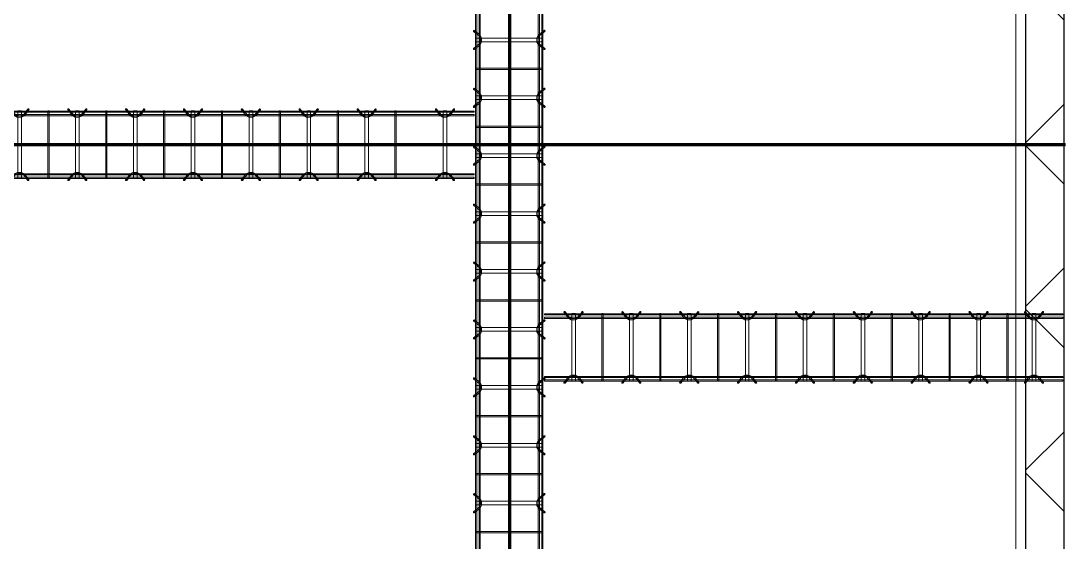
# Model space of a CAD drawing. Header units: inches. Extents: x -19229 to -222, y -6301 to 12387.
# Drawn here: x -2159.7 to -1943.1, y 10931.4 to 11039.4 of the extents above; entities that cross this region are included whole.
import ezdxf

# ---------------------------------------------------------------- set-up
doc = ezdxf.new("R2010")
doc.units = ezdxf.units.IN
doc.header["$MEASUREMENT"] = 0
for name, color, linetype, lineweight in [('A-FLOR', 192, 'Continuous', 9), ('A-GENM', 13, 'Continuous', 9), ('A-WALL-PATT', 111, 'Continuous', 25), ('S-BEAM', 12, 'Continuous', 9), ('S-FNDN', 32, 'Continuous', 9)]:
    doc.layers.add(name, color=color, linetype=linetype, lineweight=lineweight)

# ---------------------------------------------------------------- blocks, each defined once
blk = doc.blocks.new('Dowel bar assembly - Dowel bar assembly-669756-SLAB ON GROUND JOINTS')
at = {"layer": 'S-BEAM'}
for p, q in [((1036.02, 2.23), (1036.97, 1.03)), ((1037.18, 1.19), (1036.23, 2.39)), ((1039.76, 2.39), (1038.81, 1.19)), ((1039.01, 1.03), (1039.96, 2.23)), ((1048.02, 2.23), (1048.97, 1.03)), ((1049.18, 1.19), (1048.23, 2.39)), ((1051.76, 2.39), (1050.81, 1.19)), ((1051.01, 1.03), (1051.96, 2.23)), ((1060.02, 2.23), (1060.97, 1.03)), ((1061.18, 1.19), (1060.23, 2.39)), ((1063.76, 2.39), (1062.81, 1.19)), ((1063.01, 1.03), (1063.96, 2.23)), ((1072.02, 2.23), (1072.97, 1.03)), ((1073.18, 1.19), (1072.23, 2.39)), ((1075.76, 2.39), (1074.81, 1.19)), ((1075.01, 1.03), (1075.96, 2.23)), ((1084.02, 2.23), (1084.97, 1.03)), ((1085.18, 1.19), (1084.23, 2.39)), ((1087.76, 2.39), (1086.81, 1.19)), ((1087.01, 1.03), (1087.96, 2.23)), ((1096.02, 2.23), (1096.97, 1.03)), ((1097.18, 1.19), (1096.23, 2.39)), ((1099.76, 2.39), (1098.81, 1.19)), ((1099.01, 1.03), (1099.96, 2.23)), ((1108.02, 2.23), (1108.97, 1.03)), ((1109.18, 1.19), (1108.23, 2.39)), ((1111.76, 2.39), (1110.81, 1.19)), ((1111.01, 1.03), (1111.96, 2.23)), ((1120.02, 2.23), (1120.97, 1.03)), ((1121.18, 1.19), (1120.23, 2.39)), ((1123.76, 2.39), (1122.81, 1.19)), ((1123.01, 1.03), (1123.96, 2.23)), ((1132.02, 2.23), (1132.97, 1.03)), ((1133.18, 1.19), (1132.23, 2.39)), ((1135.76, 2.39), (1134.81, 1.19)), ((1135.01, 1.03), (1135.96, 2.23)), ((2175, 1.98), (0, 1.98)), ((0, 1.72), (2175, 1.72)), ((2175, 1.25), (0, 1.25)), ((0, 0.99), (2175, 0.99)), ((1031.87, 1.99), (1031.87, -12.01)), ((1032.13, 1.99), (1031.87, 1.99)), ((1031.87, 1.99), (1032.13, 1.99)), ((1032.13, -12.01), (1032.13, 1.99)), ((1037.62, 1.99), (1037.62, -12.01)), ((1038.38, 1.99), (1037.62, 1.99)), ((1037.62, 1.99), (1038.38, 1.99)), ((1038.38, -12.01), (1038.38, 1.99)), ((1043.87, 1.99), (1043.87, -12.01)), ((1044.13, 1.99), (1043.87, 1.99)), ((1043.87, 1.99), (1044.13, 1.99)), ((1044.13, -12.01), (1044.13, 1.99)), ((1049.62, 1.99), (1049.62, -12.01)), ((1050.38, 1.99), (1049.62, 1.99)), ((1049.62, 1.99), (1050.38, 1.99)), ((1050.38, -12.01), (1050.38, 1.99)), ((1055.87, 1.99), (1055.87, -12.01)), ((1056.13, 1.99), (1055.87, 1.99)), ((1055.87, 1.99), (1056.13, 1.99)), ((1056.13, -12.01), (1056.13, 1.99)), ((1061.62, 1.99), (1061.62, -12.01)), ((1062.38, 1.99), (1061.62, 1.99)), ((1061.62, 1.99), (1062.38, 1.99)), ((1062.38, -12.01), (1062.38, 1.99)), ((1067.87, 1.99), (1067.87, -12.01)), ((1068.13, 1.99), (1067.87, 1.99)), ((1067.87, 1.99), (1068.13, 1.99)), ((1068.13, -12.01), (1068.13, 1.99)), ((1073.62, 1.99), (1073.62, -12.01)), ((1074.38, 1.99), (1073.62, 1.99)), ((1073.62, 1.99), (1074.38, 1.99)), ((1074.38, -12.01), (1074.38, 1.99)), ((1079.87, 1.99), (1079.87, -12.01)), ((1080.13, 1.99), (1079.87, 1.99)), ((1079.87, 1.99), (1080.13, 1.99)), ((1080.13, -12.01), (1080.13, 1.99)), ((1085.62, 1.99), (1085.62, -12.01)), ((1086.38, 1.99), (1085.62, 1.99)), ((1085.62, 1.99), (1086.38, 1.99)), ((1086.38, -12.01), (1086.38, 1.99)), ((1091.87, 1.99), (1091.87, -12.01)), ((1092.13, 1.99), (1091.87, 1.99)), ((1091.87, 1.99), (1092.13, 1.99)), ((1092.13, -12.01), (1092.13, 1.99)), ((1097.62, 1.99), (1097.62, -12.01)), ((1098.38, 1.99), (1097.62, 1.99)), ((1097.62, 1.99), (1098.38, 1.99)), ((1098.38, -12.01), (1098.38, 1.99)), ((1103.87, 1.99), (1103.87, -12.01)), ((1104.13, 1.99), (1103.87, 1.99)), ((1103.87, 1.99), (1104.13, 1.99)), ((1104.13, -12.01), (1104.13, 1.99)), ((1109.62, 1.99), (1109.62, -12.01)), ((1110.38, 1.99), (1109.62, 1.99)), ((1109.62, 1.99), (1110.38, 1.99)), ((1110.38, -12.01), (1110.38, 1.99)), ((1115.87, 1.99), (1115.87, -12.01)), ((1116.13, 1.99), (1115.87, 1.99)), ((1115.87, 1.99), (1116.13, 1.99)), ((1116.13, -12.01), (1116.13, 1.99)), ((1121.62, 1.99), (1121.62, -12.01)), ((1122.38, 1.99), (1121.62, 1.99)), ((1121.62, 1.99), (1122.38, 1.99)), ((1122.38, -12.01), (1122.38, 1.99)), ((1127.87, 1.99), (1127.87, -12.01)), ((1128.13, 1.99), (1127.87, 1.99)), ((1127.87, 1.99), (1128.13, 1.99)), ((1128.13, -12.01), (1128.13, 1.99)), ((1133.62, 1.99), (1133.62, -12.01)), ((1134.38, 1.99), (1133.62, 1.99)), ((1133.62, 1.99), (1134.38, 1.99)), ((1134.38, -12.01), (1134.38, 1.99)), ((2175, -11.01), (0, -11.01)), ((0, -11.27), (2175, -11.27)), ((2175, -11.74), (0, -11.74)), ((0, -12), (2175, -12)), ((1032.13, -12.01), (1031.87, -12.01)), ((1031.87, -12.01), (1032.13, -12.01)), ((1036.97, -11.05), (1036.02, -12.25)), ((1036.23, -12.41), (1037.18, -11.21)), ((1038.38, -12.01), (1037.62, -12.01)), ((1037.62, -12.01), (1038.38, -12.01)), ((1038.81, -11.21), (1039.76, -12.41)), ((1039.96, -12.25), (1039.01, -11.05)), ((1044.13, -12.01), (1043.87, -12.01)), ((1043.87, -12.01), (1044.13, -12.01)), ((1048.97, -11.05), (1048.02, -12.25)), ((1048.23, -12.41), (1049.18, -11.21)), ((1050.38, -12.01), (1049.62, -12.01)), ((1049.62, -12.01), (1050.38, -12.01)), ((1050.81, -11.21), (1051.76, -12.41)), ((1051.96, -12.25), (1051.01, -11.05)), ((1056.13, -12.01), (1055.87, -12.01)), ((1055.87, -12.01), (1056.13, -12.01)), ((1060.97, -11.05), (1060.02, -12.25)), ((1060.23, -12.41), (1061.18, -11.21)), ((1062.38, -12.01), (1061.62, -12.01)), ((1061.62, -12.01), (1062.38, -12.01)), ((1062.81, -11.21), (1063.76, -12.41)), ((1063.96, -12.25), (1063.01, -11.05)), ((1068.13, -12.01), (1067.87, -12.01)), ((1067.87, -12.01), (1068.13, -12.01)), ((1072.97, -11.05), (1072.02, -12.25)), ((1072.23, -12.41), (1073.18, -11.21)), ((1074.38, -12.01), (1073.62, -12.01)), ((1073.62, -12.01), (1074.38, -12.01)), ((1074.81, -11.21), (1075.76, -12.41)), ((1075.96, -12.25), (1075.01, -11.05)), ((1080.13, -12.01), (1079.87, -12.01)), ((1079.87, -12.01), (1080.13, -12.01)), ((1084.97, -11.05), (1084.02, -12.25)), ((1084.23, -12.41), (1085.18, -11.21)), ((1086.38, -12.01), (1085.62, -12.01)), ((1085.62, -12.01), (1086.38, -12.01)), ((1086.81, -11.21), (1087.76, -12.41)), ((1087.96, -12.25), (1087.01, -11.05)), ((1092.13, -12.01), (1091.87, -12.01)), ((1091.87, -12.01), (1092.13, -12.01)), ((1096.97, -11.05), (1096.02, -12.25)), ((1096.23, -12.41), (1097.18, -11.21)), ((1098.38, -12.01), (1097.62, -12.01)), ((1097.62, -12.01), (1098.38, -12.01)), ((1098.81, -11.21), (1099.76, -12.41)), ((1099.96, -12.25), (1099.01, -11.05)), ((1104.13, -12.01), (1103.87, -12.01)), ((1103.87, -12.01), (1104.13, -12.01)), ((1108.97, -11.05), (1108.02, -12.25)), ((1108.23, -12.41), (1109.18, -11.21)), ((1110.38, -12.01), (1109.62, -12.01)), ((1109.62, -12.01), (1110.38, -12.01)), ((1110.81, -11.21), (1111.76, -12.41)), ((1111.96, -12.25), (1111.01, -11.05)), ((1116.13, -12.01), (1115.87, -12.01)), ((1115.87, -12.01), (1116.13, -12.01)), ((1120.97, -11.05), (1120.02, -12.25)), ((1120.23, -12.41), (1121.18, -11.21)), ((1122.38, -12.01), (1121.62, -12.01)), ((1121.62, -12.01), (1122.38, -12.01)), ((1122.81, -11.21), (1123.76, -12.41)), ((1123.96, -12.25), (1123.01, -11.05)), ((1128.13, -12.01), (1127.87, -12.01)), ((1127.87, -12.01), (1128.13, -12.01)), ((1132.97, -11.05), (1132.02, -12.25)), ((1132.23, -12.41), (1133.18, -11.21)), ((1134.38, -12.01), (1133.62, -12.01)), ((1133.62, -12.01), (1134.38, -12.01)), ((1134.81, -11.21), (1135.76, -12.41)), ((1135.96, -12.25), (1135.01, -11.05))]:
    blk.add_line(p, q, dxfattribs=at)
at = {"layer": 'S-BEAM', "flags": 128}
for points in [[(1036.97, 1.03), (1037.53, 0.73), (1038.39, 0.72), (1038.97, 0.99), (1039.01, 1.03)], [(1037.18, 1.19), (1037.62, 0.97), (1038.38, 0.98), (1038.81, 1.19)], [(1048.97, 1.03), (1049.53, 0.73), (1050.39, 0.72), (1050.97, 0.99), (1051.01, 1.03)], [(1049.18, 1.19), (1049.62, 0.97), (1050.38, 0.98), (1050.81, 1.19)], [(1060.97, 1.03), (1061.53, 0.73), (1062.39, 0.72), (1062.97, 0.99), (1063.01, 1.03)], [(1061.18, 1.19), (1061.62, 0.97), (1062.38, 0.98), (1062.81, 1.19)], [(1072.97, 1.03), (1073.53, 0.73), (1074.39, 0.72), (1074.97, 0.99), (1075.01, 1.03)], [(1073.18, 1.19), (1073.62, 0.97), (1074.38, 0.98), (1074.81, 1.19)], [(1084.97, 1.03), (1085.53, 0.73), (1086.39, 0.72), (1086.97, 0.99), (1087.01, 1.03)], [(1085.18, 1.19), (1085.62, 0.97), (1086.38, 0.98), (1086.81, 1.19)], [(1096.97, 1.03), (1097.53, 0.73), (1098.39, 0.72), (1098.97, 0.99), (1099.01, 1.03)], [(1097.18, 1.19), (1097.62, 0.97), (1098.38, 0.98), (1098.81, 1.19)], [(1108.97, 1.03), (1109.53, 0.73), (1110.39, 0.72), (1110.97, 0.99), (1111.01, 1.03)], [(1109.18, 1.19), (1109.62, 0.97), (1110.38, 0.98), (1110.81, 1.19)], [(1120.97, 1.03), (1121.53, 0.73), (1122.39, 0.72), (1122.97, 0.99), (1123.01, 1.03)], [(1121.18, 1.19), (1121.62, 0.97), (1122.38, 0.98), (1122.81, 1.19)], [(1132.97, 1.03), (1133.53, 0.73), (1134.39, 0.72), (1134.97, 0.99), (1135.01, 1.03)], [(1133.18, 1.19), (1133.62, 0.97), (1134.38, 0.98), (1134.81, 1.19)], [(1036.97, -11.05), (1037.53, -10.75), (1038.39, -10.74), (1038.97, -11.01), (1039.01, -11.05)], [(1048.97, -11.05), (1049.53, -10.75), (1050.39, -10.74), (1050.97, -11.01), (1051.01, -11.05)], [(1060.97, -11.05), (1061.53, -10.75), (1062.39, -10.74), (1062.97, -11.01), (1063.01, -11.05)], [(1072.97, -11.05), (1073.53, -10.75), (1074.39, -10.74), (1074.97, -11.01), (1075.01, -11.05)], [(1084.97, -11.05), (1085.53, -10.75), (1086.39, -10.74), (1086.97, -11.01), (1087.01, -11.05)], [(1096.97, -11.05), (1097.53, -10.75), (1098.39, -10.74), (1098.97, -11.01), (1099.01, -11.05)], [(1108.97, -11.05), (1109.53, -10.75), (1110.39, -10.74), (1110.97, -11.01), (1111.01, -11.05)], [(1120.97, -11.05), (1121.53, -10.75), (1122.39, -10.74), (1122.97, -11.01), (1123.01, -11.05)], [(1132.97, -11.05), (1133.53, -10.75), (1134.39, -10.74), (1134.97, -11.01), (1135.01, -11.05)], [(1037.18, -11.21), (1037.62, -10.99), (1038.38, -11), (1038.81, -11.21)], [(1049.18, -11.21), (1049.62, -10.99), (1050.38, -11), (1050.81, -11.21)], [(1061.18, -11.21), (1061.62, -10.99), (1062.38, -11), (1062.81, -11.21)], [(1073.18, -11.21), (1073.62, -10.99), (1074.38, -11), (1074.81, -11.21)], [(1085.18, -11.21), (1085.62, -10.99), (1086.38, -11), (1086.81, -11.21)], [(1097.18, -11.21), (1097.62, -10.99), (1098.38, -11), (1098.81, -11.21)], [(1109.18, -11.21), (1109.62, -10.99), (1110.38, -11), (1110.81, -11.21)], [(1121.18, -11.21), (1121.62, -10.99), (1122.38, -11), (1122.81, -11.21)], [(1133.18, -11.21), (1133.62, -10.99), (1134.38, -11), (1134.81, -11.21)]]:
    blk.add_lwpolyline(points, dxfattribs=at)
at = {"layer": 'S-BEAM'}
for centre, major_axis, start_param, end_param in [((1036.12, 2.31), (0.101, 0.08), 5.709265, 8.850858), ((1036.12, 2.31), (0.101, 0.08), 2.567673, 5.709265), ((1039.86, 2.31), (-0.101, 0.08), 3.715513, 6.857105), ((1039.86, 2.31), (-0.101, 0.08), 0.57392, 3.715513), ((1048.12, 2.31), (0.101, 0.08), 5.709265, 8.850858), ((1048.12, 2.31), (0.101, 0.08), 2.567673, 5.709265), ((1051.86, 2.31), (-0.101, 0.08), 3.715513, 6.857105), ((1051.86, 2.31), (-0.101, 0.08), 0.57392, 3.715513), ((1060.12, 2.31), (0.101, 0.08), 5.709265, 8.850858), ((1060.12, 2.31), (0.101, 0.08), 2.567673, 5.709265), ((1063.86, 2.31), (-0.101, 0.08), 3.715513, 6.857105), ((1063.86, 2.31), (-0.101, 0.08), 0.57392, 3.715513), ((1072.12, 2.31), (0.101, 0.08), 5.709265, 8.850858), ((1072.12, 2.31), (0.101, 0.08), 2.567673, 5.709265), ((1075.86, 2.31), (-0.101, 0.08), 3.715513, 6.857105), ((1075.86, 2.31), (-0.101, 0.08), 0.57392, 3.715513), ((1084.12, 2.31), (0.101, 0.08), 5.709265, 8.850858), ((1084.12, 2.31), (0.101, 0.08), 2.567673, 5.709265), ((1087.86, 2.31), (-0.101, 0.08), 3.715513, 6.857105), ((1087.86, 2.31), (-0.101, 0.08), 0.57392, 3.715513), ((1096.12, 2.31), (0.101, 0.08), 5.709265, 8.850858), ((1096.12, 2.31), (0.101, 0.08), 2.567673, 5.709265), ((1099.86, 2.31), (-0.101, 0.08), 3.715513, 6.857105), ((1099.86, 2.31), (-0.101, 0.08), 0.57392, 3.715513), ((1108.12, 2.31), (0.101, 0.08), 5.709265, 8.850858), ((1108.12, 2.31), (0.101, 0.08), 2.567673, 5.709265), ((1111.86, 2.31), (-0.101, 0.08), 3.715513, 6.857105), ((1111.86, 2.31), (-0.101, 0.08), 0.57392, 3.715513), ((1120.12, 2.31), (0.101, 0.08), 5.709265, 8.850858), ((1120.12, 2.31), (0.101, 0.08), 2.567673, 5.709265), ((1123.86, 2.31), (-0.101, 0.08), 3.715513, 6.857105), ((1123.86, 2.31), (-0.101, 0.08), 0.57392, 3.715513), ((1132.12, 2.31), (0.101, 0.08), 5.709265, 8.850858), ((1132.12, 2.31), (0.101, 0.08), 2.567673, 5.709265), ((1135.86, 2.31), (-0.101, 0.08), 3.715513, 6.857105), ((1135.86, 2.31), (-0.101, 0.08), 0.57392, 3.715513), ((1036.12, -12.33), (-0.101, 0.08), 3.715513, 6.857105), ((1036.12, -12.33), (-0.101, 0.08), 0.57392, 3.715513), ((1039.86, -12.33), (0.101, 0.08), 5.709265, 8.850858), ((1039.86, -12.33), (0.101, 0.08), 2.567673, 5.709265), ((1048.12, -12.33), (-0.101, 0.08), 3.715513, 6.857105), ((1048.12, -12.33), (-0.101, 0.08), 0.57392, 3.715513), ((1051.86, -12.33), (0.101, 0.08), 5.709265, 8.850858), ((1051.86, -12.33), (0.101, 0.08), 2.567673, 5.709265), ((1060.12, -12.33), (-0.101, 0.08), 3.715513, 6.857105), ((1060.12, -12.33), (-0.101, 0.08), 0.57392, 3.715513), ((1063.86, -12.33), (0.101, 0.08), 5.709265, 8.850858), ((1063.86, -12.33), (0.101, 0.08), 2.567673, 5.709265), ((1072.12, -12.33), (-0.101, 0.08), 3.715513, 6.857105), ((1072.12, -12.33), (-0.101, 0.08), 0.57392, 3.715513), ((1075.86, -12.33), (0.101, 0.08), 5.709265, 8.850858), ((1075.86, -12.33), (0.101, 0.08), 2.567673, 5.709265), ((1084.12, -12.33), (-0.101, 0.08), 3.715513, 6.857105), ((1084.12, -12.33), (-0.101, 0.08), 0.57392, 3.715513), ((1087.86, -12.33), (0.101, 0.08), 5.709265, 8.850858), ((1087.86, -12.33), (0.101, 0.08), 2.567673, 5.709265), ((1096.12, -12.33), (-0.101, 0.08), 3.715513, 6.857105), ((1096.12, -12.33), (-0.101, 0.08), 0.57392, 3.715513), ((1099.86, -12.33), (0.101, 0.08), 5.709265, 8.850858), ((1099.86, -12.33), (0.101, 0.08), 2.567673, 5.709265), ((1108.12, -12.33), (-0.101, 0.08), 3.715513, 6.857105), ((1108.12, -12.33), (-0.101, 0.08), 0.57392, 3.715513), ((1111.86, -12.33), (0.101, 0.08), 5.709265, 8.850858), ((1111.86, -12.33), (0.101, 0.08), 2.567673, 5.709265), ((1120.12, -12.33), (-0.101, 0.08), 3.715513, 6.857105), ((1120.12, -12.33), (-0.101, 0.08), 0.57392, 3.715513), ((1123.86, -12.33), (0.101, 0.08), 5.709265, 8.850858), ((1123.86, -12.33), (0.101, 0.08), 2.567673, 5.709265), ((1132.12, -12.33), (-0.101, 0.08), 3.715513, 6.857105), ((1132.12, -12.33), (-0.101, 0.08), 0.57392, 3.715513), ((1135.86, -12.33), (0.101, 0.08), 5.709265, 8.850858), ((1135.86, -12.33), (0.101, 0.08), 2.567673, 5.709265)]:
    blk.add_ellipse(centre, major_axis=major_axis, ratio=0.816528, start_param=start_param, end_param=end_param, dxfattribs=at)
blk = doc.blocks.new('Dowel bar assembly - Dowel bar assembly-674791-SLAB ON GROUND JOINTS')
at = {"layer": 'S-BEAM'}
for p, q in [((4.02, 2.23), (4.97, 1.03)), ((5.18, 1.19), (4.23, 2.39)), ((7.76, 2.39), (6.81, 1.19)), ((7.01, 1.03), (7.96, 2.23)), ((16.02, 2.23), (16.97, 1.03)), ((17.18, 1.19), (16.23, 2.39)), ((19.76, 2.39), (18.81, 1.19)), ((19.01, 1.03), (19.96, 2.23)), ((28.02, 2.23), (28.97, 1.03)), ((29.18, 1.19), (28.23, 2.39)), ((31.76, 2.39), (30.81, 1.19)), ((31.01, 1.03), (31.96, 2.23)), ((40.02, 2.23), (40.97, 1.03)), ((41.18, 1.19), (40.23, 2.39)), ((43.76, 2.39), (42.81, 1.19)), ((43.01, 1.03), (43.96, 2.23)), ((52.02, 2.23), (52.97, 1.03)), ((53.18, 1.19), (52.23, 2.39)), ((55.76, 2.39), (54.81, 1.19)), ((55.01, 1.03), (55.96, 2.23)), ((64.02, 2.23), (64.97, 1.03)), ((65.18, 1.19), (64.23, 2.39)), ((67.76, 2.39), (66.81, 1.19)), ((67.01, 1.03), (67.96, 2.23)), ((76.02, 2.23), (76.97, 1.03)), ((77.18, 1.19), (76.23, 2.39)), ((79.76, 2.39), (78.81, 1.19)), ((79.01, 1.03), (79.96, 2.23)), ((92.28, 2.23), (93.23, 1.03)), ((93.44, 1.19), (92.49, 2.39)), ((96.02, 2.39), (95.07, 1.19)), ((95.27, 1.03), (96.22, 2.23)), ((100.26, 1.98), (0, 1.98)), ((0, 1.98), (0, 1.72)), ((0, 1.72), (0, 1.98)), ((0, 1.72), (100.26, 1.72)), ((100.26, 1.25), (0, 1.25)), ((0, 0.99), (0, 1.25)), ((0, 1.25), (0, 0.99)), ((0, 0.99), (100.26, 0.99)), ((5.63, 1.99), (5.63, -12.01)), ((6.38, 1.99), (5.63, 1.99)), ((5.63, 1.99), (6.38, 1.99)), ((6.38, -12.01), (6.38, 1.99)), ((11.87, 1.99), (11.87, -12.01)), ((12.13, 1.99), (11.87, 1.99)), ((11.87, 1.99), (12.13, 1.99)), ((12.13, -12.01), (12.13, 1.99)), ((17.63, 1.99), (17.63, -12.01)), ((18.38, 1.99), (17.63, 1.99)), ((17.63, 1.99), (18.38, 1.99)), ((18.38, -12.01), (18.38, 1.99)), ((23.87, 1.99), (23.87, -12.01)), ((24.13, 1.99), (23.87, 1.99)), ((23.87, 1.99), (24.13, 1.99)), ((24.13, -12.01), (24.13, 1.99)), ((29.63, 1.99), (29.63, -12.01)), ((30.38, 1.99), (29.63, 1.99)), ((29.63, 1.99), (30.38, 1.99)), ((30.38, -12.01), (30.38, 1.99)), ((35.87, 1.99), (35.87, -12.01)), ((36.13, 1.99), (35.87, 1.99)), ((35.87, 1.99), (36.13, 1.99)), ((36.13, -12.01), (36.13, 1.99)), ((41.63, 1.99), (41.63, -12.01)), ((42.38, 1.99), (41.63, 1.99)), ((41.63, 1.99), (42.38, 1.99)), ((42.38, -12.01), (42.38, 1.99)), ((47.87, 1.99), (47.87, -12.01)), ((48.13, 1.99), (47.87, 1.99)), ((47.87, 1.99), (48.13, 1.99)), ((48.13, -12.01), (48.13, 1.99)), ((53.63, 1.99), (53.63, -12.01)), ((54.38, 1.99), (53.63, 1.99)), ((53.63, 1.99), (54.38, 1.99)), ((54.38, -12.01), (54.38, 1.99)), ((59.87, 1.99), (59.87, -12.01)), ((60.13, 1.99), (59.87, 1.99)), ((59.87, 1.99), (60.13, 1.99)), ((60.13, -12.01), (60.13, 1.99)), ((65.63, 1.99), (65.63, -12.01)), ((66.38, 1.99), (65.63, 1.99)), ((65.63, 1.99), (66.38, 1.99)), ((66.38, -12.01), (66.38, 1.99)), ((71.87, 1.99), (71.87, -12.01)), ((72.13, 1.99), (71.87, 1.99)), ((71.87, 1.99), (72.13, 1.99)), ((72.13, -12.01), (72.13, 1.99)), ((77.63, 1.99), (77.63, -12.01)), ((78.38, 1.99), (77.63, 1.99)), ((77.63, 1.99), (78.38, 1.99)), ((78.38, -12.01), (78.38, 1.99)), ((83.87, 1.99), (83.87, -12.01)), ((84.13, 1.99), (83.87, 1.99)), ((83.87, 1.99), (84.13, 1.99)), ((84.13, -12.01), (84.13, 1.99)), ((93.89, 1.99), (93.89, -12.01)), ((94.64, 1.99), (93.89, 1.99)), ((93.89, 1.99), (94.64, 1.99)), ((94.64, -12.01), (94.64, 1.99)), ((100.26, 1.98), (100.26, 1.72)), ((100.26, 1.72), (100.26, 1.98)), ((100.26, 0.99), (100.26, 1.25)), ((100.26, 1.25), (100.26, 0.99)), ((100.26, -11.01), (0, -11.01)), ((0, -11.27), (0, -11.01)), ((0, -11.01), (0, -11.27)), ((0, -11.27), (100.26, -11.27)), ((100.26, -11.74), (0, -11.74)), ((0, -12), (0, -11.74)), ((0, -11.74), (0, -12)), ((0, -12), (100.26, -12)), ((4.97, -11.05), (4.02, -12.25)), ((4.23, -12.41), (5.18, -11.21)), ((6.38, -12.01), (5.63, -12.01)), ((5.63, -12.01), (6.38, -12.01)), ((6.81, -11.21), (7.76, -12.41)), ((7.96, -12.25), (7.01, -11.05)), ((12.13, -12.01), (11.87, -12.01)), ((11.87, -12.01), (12.13, -12.01)), ((16.97, -11.05), (16.02, -12.25)), ((16.23, -12.41), (17.18, -11.21)), ((18.38, -12.01), (17.63, -12.01)), ((17.63, -12.01), (18.38, -12.01)), ((18.81, -11.21), (19.76, -12.41)), ((19.96, -12.25), (19.01, -11.05)), ((24.13, -12.01), (23.87, -12.01)), ((23.87, -12.01), (24.13, -12.01)), ((28.97, -11.05), (28.02, -12.25)), ((28.23, -12.41), (29.18, -11.21)), ((30.38, -12.01), (29.63, -12.01)), ((29.63, -12.01), (30.38, -12.01)), ((30.81, -11.21), (31.76, -12.41)), ((31.96, -12.25), (31.01, -11.05)), ((36.13, -12.01), (35.87, -12.01)), ((35.87, -12.01), (36.13, -12.01)), ((40.97, -11.05), (40.02, -12.25)), ((40.23, -12.41), (41.18, -11.21)), ((42.38, -12.01), (41.63, -12.01)), ((41.63, -12.01), (42.38, -12.01)), ((42.81, -11.21), (43.76, -12.41)), ((43.96, -12.25), (43.01, -11.05)), ((48.13, -12.01), (47.87, -12.01)), ((47.87, -12.01), (48.13, -12.01)), ((52.97, -11.05), (52.02, -12.25)), ((52.23, -12.41), (53.18, -11.21)), ((54.38, -12.01), (53.63, -12.01)), ((53.63, -12.01), (54.38, -12.01)), ((54.81, -11.21), (55.76, -12.41)), ((55.96, -12.25), (55.01, -11.05)), ((60.13, -12.01), (59.87, -12.01)), ((59.87, -12.01), (60.13, -12.01)), ((64.97, -11.05), (64.02, -12.25)), ((64.23, -12.41), (65.18, -11.21)), ((66.38, -12.01), (65.63, -12.01)), ((65.63, -12.01), (66.38, -12.01)), ((66.81, -11.21), (67.76, -12.41)), ((67.96, -12.25), (67.01, -11.05)), ((72.13, -12.01), (71.87, -12.01)), ((71.87, -12.01), (72.13, -12.01)), ((76.97, -11.05), (76.02, -12.25)), ((76.23, -12.41), (77.18, -11.21)), ((78.38, -12.01), (77.63, -12.01)), ((77.63, -12.01), (78.38, -12.01)), ((78.81, -11.21), (79.76, -12.41)), ((79.96, -12.25), (79.01, -11.05)), ((84.13, -12.01), (83.87, -12.01)), ((83.87, -12.01), (84.13, -12.01)), ((93.23, -11.05), (92.28, -12.25)), ((92.49, -12.41), (93.44, -11.21)), ((94.64, -12.01), (93.89, -12.01)), ((93.89, -12.01), (94.64, -12.01)), ((95.07, -11.21), (96.02, -12.41)), ((96.22, -12.25), (95.27, -11.05)), ((100.26, -11.27), (100.26, -11.01)), ((100.26, -11.01), (100.26, -11.27)), ((100.26, -12), (100.26, -11.74)), ((100.26, -11.74), (100.26, -12))]:
    blk.add_line(p, q, dxfattribs=at)
at = {"layer": 'S-BEAM', "flags": 128}
for points in [[(4.97, 1.03), (5.53, 0.73), (6.39, 0.72), (6.97, 0.99), (7.01, 1.03)], [(5.18, 1.19), (5.62, 0.97), (6.38, 0.98), (6.81, 1.19)], [(16.97, 1.03), (17.53, 0.73), (18.39, 0.72), (18.97, 0.99), (19.01, 1.03)], [(17.18, 1.19), (17.62, 0.97), (18.38, 0.98), (18.81, 1.19)], [(28.97, 1.03), (29.53, 0.73), (30.39, 0.72), (30.97, 0.99), (31.01, 1.03)], [(29.18, 1.19), (29.62, 0.97), (30.38, 0.98), (30.81, 1.19)], [(40.97, 1.03), (41.53, 0.73), (42.39, 0.72), (42.97, 0.99), (43.01, 1.03)], [(41.18, 1.19), (41.62, 0.97), (42.38, 0.98), (42.81, 1.19)], [(52.97, 1.03), (53.53, 0.73), (54.39, 0.72), (54.97, 0.99), (55.01, 1.03)], [(53.18, 1.19), (53.62, 0.97), (54.38, 0.98), (54.81, 1.19)], [(64.97, 1.03), (65.53, 0.73), (66.39, 0.72), (66.97, 0.99), (67.01, 1.03)], [(65.18, 1.19), (65.62, 0.97), (66.38, 0.98), (66.81, 1.19)], [(76.97, 1.03), (77.53, 0.73), (78.39, 0.72), (78.97, 0.99), (79.01, 1.03)], [(77.18, 1.19), (77.62, 0.97), (78.38, 0.98), (78.81, 1.19)], [(93.23, 1.03), (93.79, 0.73), (94.65, 0.72), (95.23, 0.99), (95.27, 1.03)], [(93.44, 1.19), (93.89, 0.97), (94.64, 0.98), (95.07, 1.19)], [(4.97, -11.05), (5.53, -10.75), (6.39, -10.74), (6.97, -11.01), (7.01, -11.05)], [(16.97, -11.05), (17.53, -10.75), (18.39, -10.74), (18.97, -11.01), (19.01, -11.05)], [(28.97, -11.05), (29.53, -10.75), (30.39, -10.74), (30.97, -11.01), (31.01, -11.05)], [(40.97, -11.05), (41.53, -10.75), (42.39, -10.74), (42.97, -11.01), (43.01, -11.05)], [(52.97, -11.05), (53.53, -10.75), (54.39, -10.74), (54.97, -11.01), (55.01, -11.05)], [(64.97, -11.05), (65.53, -10.75), (66.39, -10.74), (66.97, -11.01), (67.01, -11.05)], [(76.97, -11.05), (77.53, -10.75), (78.39, -10.74), (78.97, -11.01), (79.01, -11.05)], [(93.23, -11.05), (93.79, -10.75), (94.65, -10.74), (95.23, -11.01), (95.27, -11.05)], [(5.18, -11.21), (5.62, -10.99), (6.38, -11), (6.81, -11.21)], [(17.18, -11.21), (17.62, -10.99), (18.38, -11), (18.81, -11.21)], [(29.18, -11.21), (29.62, -10.99), (30.38, -11), (30.81, -11.21)], [(41.18, -11.21), (41.62, -10.99), (42.38, -11), (42.81, -11.21)], [(53.18, -11.21), (53.62, -10.99), (54.38, -11), (54.81, -11.21)], [(65.18, -11.21), (65.62, -10.99), (66.38, -11), (66.81, -11.21)], [(77.18, -11.21), (77.62, -10.99), (78.38, -11), (78.81, -11.21)], [(93.44, -11.21), (93.89, -10.99), (94.64, -11), (95.07, -11.21)]]:
    blk.add_lwpolyline(points, dxfattribs=at)
at = {"layer": 'S-BEAM'}
for centre, major_axis, start_param, end_param in [((4.12, 2.31), (0.101, 0.08), 5.709265, 8.850858), ((4.12, 2.31), (0.101, 0.08), 2.567673, 5.709265), ((7.86, 2.31), (-0.101, 0.08), 3.715513, 6.857105), ((7.86, 2.31), (-0.101, 0.08), 0.57392, 3.715513), ((16.12, 2.31), (0.101, 0.08), 5.709265, 8.850858), ((16.12, 2.31), (0.101, 0.08), 2.567673, 5.709265), ((19.86, 2.31), (-0.101, 0.08), 3.715513, 6.857105), ((19.86, 2.31), (-0.101, 0.08), 0.57392, 3.715513), ((28.12, 2.31), (0.101, 0.08), 5.709265, 8.850858), ((28.12, 2.31), (0.101, 0.08), 2.567673, 5.709265), ((31.86, 2.31), (-0.101, 0.08), 3.715513, 6.857105), ((31.86, 2.31), (-0.101, 0.08), 0.57392, 3.715513), ((40.12, 2.31), (0.101, 0.08), 5.709265, 8.850858), ((40.12, 2.31), (0.101, 0.08), 2.567673, 5.709265), ((43.86, 2.31), (-0.101, 0.08), 3.715513, 6.857105), ((43.86, 2.31), (-0.101, 0.08), 0.57392, 3.715513), ((52.12, 2.31), (0.101, 0.08), 5.709265, 8.850858), ((52.12, 2.31), (0.101, 0.08), 2.567673, 5.709265), ((55.86, 2.31), (-0.101, 0.08), 3.715513, 6.857105), ((55.86, 2.31), (-0.101, 0.08), 0.57392, 3.715513), ((64.12, 2.31), (0.101, 0.08), 5.709265, 8.850858), ((64.12, 2.31), (0.101, 0.08), 2.567673, 5.709265), ((67.86, 2.31), (-0.101, 0.08), 3.715513, 6.857105), ((67.86, 2.31), (-0.101, 0.08), 0.57392, 3.715513), ((76.12, 2.31), (0.101, 0.08), 5.709265, 8.850858), ((76.12, 2.31), (0.101, 0.08), 2.567673, 5.709265), ((79.86, 2.31), (-0.101, 0.08), 3.715513, 6.857105), ((79.86, 2.31), (-0.101, 0.08), 0.57392, 3.715513), ((92.39, 2.31), (0.101, 0.08), 5.709265, 8.850858), ((92.39, 2.31), (0.101, 0.08), 2.567673, 5.709265), ((96.12, 2.31), (-0.101, 0.08), 3.715513, 6.857105), ((96.12, 2.31), (-0.101, 0.08), 0.57392, 3.715513), ((4.12, -12.33), (-0.101, 0.08), 3.715513, 6.857105), ((4.12, -12.33), (-0.101, 0.08), 0.57392, 3.715513), ((7.86, -12.33), (0.101, 0.08), 5.709265, 8.850858), ((7.86, -12.33), (0.101, 0.08), 2.567673, 5.709265), ((16.12, -12.33), (-0.101, 0.08), 3.715513, 6.857105), ((16.12, -12.33), (-0.101, 0.08), 0.57392, 3.715513), ((19.86, -12.33), (0.101, 0.08), 5.709265, 8.850858), ((19.86, -12.33), (0.101, 0.08), 2.567673, 5.709265), ((28.12, -12.33), (-0.101, 0.08), 3.715513, 6.857105), ((28.12, -12.33), (-0.101, 0.08), 0.57392, 3.715513), ((31.86, -12.33), (0.101, 0.08), 5.709265, 8.850858), ((31.86, -12.33), (0.101, 0.08), 2.567673, 5.709265), ((40.12, -12.33), (-0.101, 0.08), 3.715513, 6.857105), ((40.12, -12.33), (-0.101, 0.08), 0.57392, 3.715513), ((43.86, -12.33), (0.101, 0.08), 5.709265, 8.850858), ((43.86, -12.33), (0.101, 0.08), 2.567673, 5.709265), ((52.12, -12.33), (-0.101, 0.08), 3.715513, 6.857105), ((52.12, -12.33), (-0.101, 0.08), 0.57392, 3.715513), ((55.86, -12.33), (0.101, 0.08), 5.709265, 8.850858), ((55.86, -12.33), (0.101, 0.08), 2.567673, 5.709265), ((64.12, -12.33), (-0.101, 0.08), 3.715513, 6.857105), ((64.12, -12.33), (-0.101, 0.08), 0.57392, 3.715513), ((67.86, -12.33), (0.101, 0.08), 5.709265, 8.850858), ((67.86, -12.33), (0.101, 0.08), 2.567673, 5.709265), ((76.12, -12.33), (-0.101, 0.08), 3.715513, 6.857105), ((76.12, -12.33), (-0.101, 0.08), 0.57392, 3.715513), ((79.86, -12.33), (0.101, 0.08), 5.709265, 8.850858), ((79.86, -12.33), (0.101, 0.08), 2.567673, 5.709265), ((92.39, -12.33), (-0.101, 0.08), 3.715513, 6.857105), ((92.39, -12.33), (-0.101, 0.08), 0.57392, 3.715513), ((96.12, -12.33), (0.101, 0.08), 5.709265, 8.850858), ((96.12, -12.33), (0.101, 0.08), 2.567673, 5.709265)]:
    blk.add_ellipse(centre, major_axis=major_axis, ratio=0.816528, start_param=start_param, end_param=end_param, dxfattribs=at)
blk = doc.blocks.new('Dowel bar assembly - Dowel bar assembly-675810-SLAB ON GROUND JOINTS')
at = {"layer": 'S-BEAM'}
for p, q in [((4.02, 2.23), (4.97, 1.03)), ((5.18, 1.19), (4.23, 2.39)), ((7.76, 2.39), (6.81, 1.19)), ((7.01, 1.03), (7.96, 2.23)), ((16.02, 2.23), (16.97, 1.03)), ((17.18, 1.19), (16.23, 2.39)), ((19.76, 2.39), (18.81, 1.19)), ((19.01, 1.03), (19.96, 2.23)), ((28.02, 2.23), (28.97, 1.03)), ((29.18, 1.19), (28.23, 2.39)), ((31.76, 2.39), (30.81, 1.19)), ((31.01, 1.03), (31.96, 2.23)), ((40.02, 2.23), (40.97, 1.03)), ((41.18, 1.19), (40.23, 2.39)), ((43.76, 2.39), (42.81, 1.19)), ((43.01, 1.03), (43.96, 2.23)), ((52.02, 2.23), (52.97, 1.03)), ((53.18, 1.19), (52.23, 2.39)), ((55.76, 2.39), (54.81, 1.19)), ((55.01, 1.03), (55.96, 2.23)), ((64.02, 2.23), (64.97, 1.03)), ((65.18, 1.19), (64.23, 2.39)), ((67.76, 2.39), (66.81, 1.19)), ((67.01, 1.03), (67.96, 2.23)), ((76.02, 2.23), (76.97, 1.03)), ((77.18, 1.19), (76.23, 2.39)), ((79.76, 2.39), (78.81, 1.19)), ((79.01, 1.03), (79.96, 2.23)), ((88.02, 2.23), (88.97, 1.03)), ((89.18, 1.19), (88.23, 2.39)), ((91.76, 2.39), (90.81, 1.19)), ((91.01, 1.03), (91.96, 2.23)), ((99.52, 2.23), (100.47, 1.03)), ((100.68, 1.19), (99.73, 2.39)), ((103.26, 2.39), (102.31, 1.19)), ((102.51, 1.03), (103.46, 2.23)), ((107.5, 1.98), (0, 1.98)), ((0, 1.98), (0, 1.72)), ((0, 1.72), (0, 1.98)), ((0, 1.72), (107.5, 1.72)), ((107.5, 1.25), (0, 1.25)), ((0, 0.99), (0, 1.25)), ((0, 1.25), (0, 0.99)), ((0, 0.99), (107.5, 0.99)), ((5.63, 1.99), (5.63, -12.01)), ((6.38, 1.99), (5.63, 1.99)), ((5.63, 1.99), (6.38, 1.99)), ((6.38, -12.01), (6.38, 1.99)), ((11.87, 1.99), (11.87, -12.01)), ((12.13, 1.99), (11.87, 1.99)), ((11.87, 1.99), (12.13, 1.99)), ((12.13, -12.01), (12.13, 1.99)), ((17.63, 1.99), (17.63, -12.01)), ((18.38, 1.99), (17.63, 1.99)), ((17.63, 1.99), (18.38, 1.99)), ((18.38, -12.01), (18.38, 1.99)), ((23.87, 1.99), (23.87, -12.01)), ((24.13, 1.99), (23.87, 1.99)), ((23.87, 1.99), (24.13, 1.99)), ((24.13, -12.01), (24.13, 1.99)), ((29.63, 1.99), (29.63, -12.01)), ((30.38, 1.99), (29.63, 1.99)), ((29.63, 1.99), (30.38, 1.99)), ((30.38, -12.01), (30.38, 1.99)), ((35.87, 1.99), (35.87, -12.01)), ((36.13, 1.99), (35.87, 1.99)), ((35.87, 1.99), (36.13, 1.99)), ((36.13, -12.01), (36.13, 1.99)), ((41.63, 1.99), (41.63, -12.01)), ((42.38, 1.99), (41.63, 1.99)), ((41.63, 1.99), (42.38, 1.99)), ((42.38, -12.01), (42.38, 1.99)), ((47.87, 1.99), (47.87, -12.01)), ((48.13, 1.99), (47.87, 1.99)), ((47.87, 1.99), (48.13, 1.99)), ((48.13, -12.01), (48.13, 1.99)), ((53.63, 1.99), (53.63, -12.01)), ((54.38, 1.99), (53.63, 1.99)), ((53.63, 1.99), (54.38, 1.99)), ((54.38, -12.01), (54.38, 1.99)), ((59.87, 1.99), (59.87, -12.01)), ((60.13, 1.99), (59.87, 1.99)), ((59.87, 1.99), (60.13, 1.99)), ((60.13, -12.01), (60.13, 1.99)), ((65.63, 1.99), (65.63, -12.01)), ((66.38, 1.99), (65.63, 1.99)), ((65.63, 1.99), (66.38, 1.99)), ((66.38, -12.01), (66.38, 1.99)), ((71.87, 1.99), (71.87, -12.01)), ((72.13, 1.99), (71.87, 1.99)), ((71.87, 1.99), (72.13, 1.99)), ((72.13, -12.01), (72.13, 1.99)), ((77.63, 1.99), (77.63, -12.01)), ((78.38, 1.99), (77.63, 1.99)), ((77.63, 1.99), (78.38, 1.99)), ((78.38, -12.01), (78.38, 1.99)), ((83.87, 1.99), (83.87, -12.01)), ((84.13, 1.99), (83.87, 1.99)), ((83.87, 1.99), (84.13, 1.99)), ((84.13, -12.01), (84.13, 1.99)), ((89.63, 1.99), (89.63, -12.01)), ((90.38, 1.99), (89.63, 1.99)), ((89.63, 1.99), (90.38, 1.99)), ((90.38, -12.01), (90.38, 1.99)), ((95.87, 1.99), (95.87, -12.01)), ((96.13, 1.99), (95.87, 1.99)), ((95.87, 1.99), (96.13, 1.99)), ((96.13, -12.01), (96.13, 1.99)), ((101.13, 1.99), (101.13, -12.01)), ((101.88, 1.99), (101.13, 1.99)), ((101.13, 1.99), (101.88, 1.99)), ((101.88, -12.01), (101.88, 1.99)), ((107.5, 1.98), (107.5, 1.72)), ((107.5, 1.72), (107.5, 1.98)), ((107.5, 0.99), (107.5, 1.25)), ((107.5, 1.25), (107.5, 0.99)), ((107.5, -11.01), (0, -11.01)), ((0, -11.27), (0, -11.01)), ((0, -11.01), (0, -11.27)), ((0, -11.27), (107.5, -11.27)), ((107.5, -11.74), (0, -11.74)), ((0, -12), (0, -11.74)), ((0, -11.74), (0, -12)), ((0, -12), (107.5, -12)), ((4.97, -11.05), (4.02, -12.25)), ((4.23, -12.41), (5.18, -11.21)), ((6.38, -12.01), (5.63, -12.01)), ((5.63, -12.01), (6.38, -12.01)), ((6.81, -11.21), (7.76, -12.41)), ((7.96, -12.25), (7.01, -11.05)), ((12.13, -12.01), (11.87, -12.01)), ((11.87, -12.01), (12.13, -12.01)), ((16.97, -11.05), (16.02, -12.25)), ((16.23, -12.41), (17.18, -11.21)), ((18.38, -12.01), (17.63, -12.01)), ((17.63, -12.01), (18.38, -12.01)), ((18.81, -11.21), (19.76, -12.41)), ((19.96, -12.25), (19.01, -11.05)), ((24.13, -12.01), (23.87, -12.01)), ((23.87, -12.01), (24.13, -12.01)), ((28.97, -11.05), (28.02, -12.25)), ((28.23, -12.41), (29.18, -11.21)), ((30.38, -12.01), (29.63, -12.01)), ((29.63, -12.01), (30.38, -12.01)), ((30.81, -11.21), (31.76, -12.41)), ((31.96, -12.25), (31.01, -11.05)), ((36.13, -12.01), (35.87, -12.01)), ((35.87, -12.01), (36.13, -12.01)), ((40.97, -11.05), (40.02, -12.25)), ((40.23, -12.41), (41.18, -11.21)), ((42.38, -12.01), (41.63, -12.01)), ((41.63, -12.01), (42.38, -12.01)), ((42.81, -11.21), (43.76, -12.41)), ((43.96, -12.25), (43.01, -11.05)), ((48.13, -12.01), (47.87, -12.01)), ((47.87, -12.01), (48.13, -12.01)), ((52.97, -11.05), (52.02, -12.25)), ((52.23, -12.41), (53.18, -11.21)), ((54.38, -12.01), (53.63, -12.01)), ((53.63, -12.01), (54.38, -12.01)), ((54.81, -11.21), (55.76, -12.41)), ((55.96, -12.25), (55.01, -11.05)), ((60.13, -12.01), (59.87, -12.01)), ((59.87, -12.01), (60.13, -12.01)), ((64.97, -11.05), (64.02, -12.25)), ((64.23, -12.41), (65.18, -11.21)), ((66.38, -12.01), (65.63, -12.01)), ((65.63, -12.01), (66.38, -12.01)), ((66.81, -11.21), (67.76, -12.41)), ((67.96, -12.25), (67.01, -11.05)), ((72.13, -12.01), (71.87, -12.01)), ((71.87, -12.01), (72.13, -12.01)), ((76.97, -11.05), (76.02, -12.25)), ((76.23, -12.41), (77.18, -11.21)), ((78.38, -12.01), (77.63, -12.01)), ((77.63, -12.01), (78.38, -12.01)), ((78.81, -11.21), (79.76, -12.41)), ((79.96, -12.25), (79.01, -11.05)), ((84.13, -12.01), (83.87, -12.01)), ((83.87, -12.01), (84.13, -12.01)), ((88.97, -11.05), (88.02, -12.25)), ((88.23, -12.41), (89.18, -11.21)), ((90.38, -12.01), (89.63, -12.01)), ((89.63, -12.01), (90.38, -12.01)), ((90.81, -11.21), (91.76, -12.41)), ((91.96, -12.25), (91.01, -11.05)), ((96.13, -12.01), (95.87, -12.01)), ((95.87, -12.01), (96.13, -12.01)), ((100.47, -11.05), (99.52, -12.25)), ((99.73, -12.41), (100.68, -11.21)), ((101.88, -12.01), (101.13, -12.01)), ((101.13, -12.01), (101.88, -12.01)), ((102.31, -11.21), (103.26, -12.41)), ((103.46, -12.25), (102.51, -11.05)), ((107.5, -11.27), (107.5, -11.01)), ((107.5, -11.01), (107.5, -11.27)), ((107.5, -12), (107.5, -11.74)), ((107.5, -11.74), (107.5, -12))]:
    blk.add_line(p, q, dxfattribs=at)
at = {"layer": 'S-BEAM', "flags": 128}
for points in [[(4.97, 1.03), (5.53, 0.73), (6.39, 0.72), (6.97, 0.99), (7.01, 1.03)], [(5.18, 1.19), (5.62, 0.97), (6.38, 0.98), (6.81, 1.19)], [(16.97, 1.03), (17.53, 0.73), (18.39, 0.72), (18.97, 0.99), (19.01, 1.03)], [(17.18, 1.19), (17.62, 0.97), (18.38, 0.98), (18.81, 1.19)], [(28.97, 1.03), (29.53, 0.73), (30.39, 0.72), (30.97, 0.99), (31.01, 1.03)], [(29.18, 1.19), (29.62, 0.97), (30.38, 0.98), (30.81, 1.19)], [(40.97, 1.03), (41.53, 0.73), (42.39, 0.72), (42.97, 0.99), (43.01, 1.03)], [(41.18, 1.19), (41.62, 0.97), (42.38, 0.98), (42.81, 1.19)], [(52.97, 1.03), (53.53, 0.73), (54.39, 0.72), (54.97, 0.99), (55.01, 1.03)], [(53.18, 1.19), (53.62, 0.97), (54.38, 0.98), (54.81, 1.19)], [(64.97, 1.03), (65.53, 0.73), (66.39, 0.72), (66.97, 0.99), (67.01, 1.03)], [(65.18, 1.19), (65.62, 0.97), (66.38, 0.98), (66.81, 1.19)], [(76.97, 1.03), (77.53, 0.73), (78.39, 0.72), (78.97, 0.99), (79.01, 1.03)], [(77.18, 1.19), (77.62, 0.97), (78.38, 0.98), (78.81, 1.19)], [(88.97, 1.03), (89.53, 0.73), (90.39, 0.72), (90.97, 0.99), (91.01, 1.03)], [(89.18, 1.19), (89.62, 0.97), (90.38, 0.98), (90.81, 1.19)], [(100.47, 1.03), (101.03, 0.73), (101.89, 0.72), (102.47, 0.99), (102.51, 1.03)], [(100.68, 1.19), (101.12, 0.97), (101.88, 0.98), (102.31, 1.19)], [(4.97, -11.05), (5.53, -10.75), (6.39, -10.74), (6.97, -11.01), (7.01, -11.05)], [(16.97, -11.05), (17.53, -10.75), (18.39, -10.74), (18.97, -11.01), (19.01, -11.05)], [(28.97, -11.05), (29.53, -10.75), (30.39, -10.74), (30.97, -11.01), (31.01, -11.05)], [(40.97, -11.05), (41.53, -10.75), (42.39, -10.74), (42.97, -11.01), (43.01, -11.05)], [(52.97, -11.05), (53.53, -10.75), (54.39, -10.74), (54.97, -11.01), (55.01, -11.05)], [(64.97, -11.05), (65.53, -10.75), (66.39, -10.74), (66.97, -11.01), (67.01, -11.05)], [(76.97, -11.05), (77.53, -10.75), (78.39, -10.74), (78.97, -11.01), (79.01, -11.05)], [(88.97, -11.05), (89.53, -10.75), (90.39, -10.74), (90.97, -11.01), (91.01, -11.05)], [(100.47, -11.05), (101.03, -10.75), (101.89, -10.74), (102.47, -11.01), (102.51, -11.05)], [(5.18, -11.21), (5.62, -10.99), (6.38, -11), (6.81, -11.21)], [(17.18, -11.21), (17.62, -10.99), (18.38, -11), (18.81, -11.21)], [(29.18, -11.21), (29.62, -10.99), (30.38, -11), (30.81, -11.21)], [(41.18, -11.21), (41.62, -10.99), (42.38, -11), (42.81, -11.21)], [(53.18, -11.21), (53.62, -10.99), (54.38, -11), (54.81, -11.21)], [(65.18, -11.21), (65.62, -10.99), (66.38, -11), (66.81, -11.21)], [(77.18, -11.21), (77.62, -10.99), (78.38, -11), (78.81, -11.21)], [(89.18, -11.21), (89.62, -10.99), (90.38, -11), (90.81, -11.21)], [(100.68, -11.21), (101.12, -10.99), (101.88, -11), (102.31, -11.21)]]:
    blk.add_lwpolyline(points, dxfattribs=at)
at = {"layer": 'S-BEAM'}
for centre, major_axis, start_param, end_param in [((4.12, 2.31), (0.101, 0.08), 5.709265, 8.850858), ((4.12, 2.31), (0.101, 0.08), 2.567673, 5.709265), ((7.86, 2.31), (-0.101, 0.08), 3.715513, 6.857105), ((7.86, 2.31), (-0.101, 0.08), 0.57392, 3.715513), ((16.12, 2.31), (0.101, 0.08), 5.709265, 8.850858), ((16.12, 2.31), (0.101, 0.08), 2.567673, 5.709265), ((19.86, 2.31), (-0.101, 0.08), 3.715513, 6.857105), ((19.86, 2.31), (-0.101, 0.08), 0.57392, 3.715513), ((28.12, 2.31), (0.101, 0.08), 5.709265, 8.850858), ((28.12, 2.31), (0.101, 0.08), 2.567673, 5.709265), ((31.86, 2.31), (-0.101, 0.08), 3.715513, 6.857105), ((31.86, 2.31), (-0.101, 0.08), 0.57392, 3.715513), ((40.12, 2.31), (0.101, 0.08), 5.709265, 8.850858), ((40.12, 2.31), (0.101, 0.08), 2.567673, 5.709265), ((43.86, 2.31), (-0.101, 0.08), 3.715513, 6.857105), ((43.86, 2.31), (-0.101, 0.08), 0.57392, 3.715513), ((52.12, 2.31), (0.101, 0.08), 5.709265, 8.850858), ((52.12, 2.31), (0.101, 0.08), 2.567673, 5.709265), ((55.86, 2.31), (-0.101, 0.08), 3.715513, 6.857105), ((55.86, 2.31), (-0.101, 0.08), 0.57392, 3.715513), ((64.12, 2.31), (0.101, 0.08), 5.709265, 8.850858), ((64.12, 2.31), (0.101, 0.08), 2.567673, 5.709265), ((67.86, 2.31), (-0.101, 0.08), 3.715513, 6.857105), ((67.86, 2.31), (-0.101, 0.08), 0.57392, 3.715513), ((76.12, 2.31), (0.101, 0.08), 5.709265, 8.850858), ((76.12, 2.31), (0.101, 0.08), 2.567673, 5.709265), ((79.86, 2.31), (-0.101, 0.08), 3.715513, 6.857105), ((79.86, 2.31), (-0.101, 0.08), 0.57392, 3.715513), ((88.12, 2.31), (0.101, 0.08), 5.709265, 8.850858), ((88.12, 2.31), (0.101, 0.08), 2.567673, 5.709265), ((91.86, 2.31), (-0.101, 0.08), 3.715513, 6.857105), ((91.86, 2.31), (-0.101, 0.08), 0.57392, 3.715513), ((99.62, 2.31), (0.101, 0.08), 5.709265, 8.850858), ((99.62, 2.31), (0.101, 0.08), 2.567673, 5.709265), ((103.36, 2.31), (-0.101, 0.08), 3.715513, 6.857105), ((103.36, 2.31), (-0.101, 0.08), 0.57392, 3.715513), ((4.12, -12.33), (-0.101, 0.08), 3.715513, 6.857105), ((4.12, -12.33), (-0.101, 0.08), 0.57392, 3.715513), ((7.86, -12.33), (0.101, 0.08), 5.709265, 8.850858), ((7.86, -12.33), (0.101, 0.08), 2.567673, 5.709265), ((16.12, -12.33), (-0.101, 0.08), 3.715513, 6.857105), ((16.12, -12.33), (-0.101, 0.08), 0.57392, 3.715513), ((19.86, -12.33), (0.101, 0.08), 5.709265, 8.850858), ((19.86, -12.33), (0.101, 0.08), 2.567673, 5.709265), ((28.12, -12.33), (-0.101, 0.08), 3.715513, 6.857105), ((28.12, -12.33), (-0.101, 0.08), 0.57392, 3.715513), ((31.86, -12.33), (0.101, 0.08), 5.709265, 8.850858), ((31.86, -12.33), (0.101, 0.08), 2.567673, 5.709265), ((40.12, -12.33), (-0.101, 0.08), 3.715513, 6.857105), ((40.12, -12.33), (-0.101, 0.08), 0.57392, 3.715513), ((43.86, -12.33), (0.101, 0.08), 5.709265, 8.850858), ((43.86, -12.33), (0.101, 0.08), 2.567673, 5.709265), ((52.12, -12.33), (-0.101, 0.08), 3.715513, 6.857105), ((52.12, -12.33), (-0.101, 0.08), 0.57392, 3.715513), ((55.86, -12.33), (0.101, 0.08), 5.709265, 8.850858), ((55.86, -12.33), (0.101, 0.08), 2.567673, 5.709265), ((64.12, -12.33), (-0.101, 0.08), 3.715513, 6.857105), ((64.12, -12.33), (-0.101, 0.08), 0.57392, 3.715513), ((67.86, -12.33), (0.101, 0.08), 5.709265, 8.850858), ((67.86, -12.33), (0.101, 0.08), 2.567673, 5.709265), ((76.12, -12.33), (-0.101, 0.08), 3.715513, 6.857105), ((76.12, -12.33), (-0.101, 0.08), 0.57392, 3.715513), ((79.86, -12.33), (0.101, 0.08), 5.709265, 8.850858), ((79.86, -12.33), (0.101, 0.08), 2.567673, 5.709265), ((88.12, -12.33), (-0.101, 0.08), 3.715513, 6.857105), ((88.12, -12.33), (-0.101, 0.08), 0.57392, 3.715513), ((91.86, -12.33), (0.101, 0.08), 5.709265, 8.850858), ((91.86, -12.33), (0.101, 0.08), 2.567673, 5.709265), ((99.62, -12.33), (-0.101, 0.08), 3.715513, 6.857105), ((99.62, -12.33), (-0.101, 0.08), 0.57392, 3.715513), ((103.36, -12.33), (0.101, 0.08), 5.709265, 8.850858), ((103.36, -12.33), (0.101, 0.08), 2.567673, 5.709265)]:
    blk.add_ellipse(centre, major_axis=major_axis, ratio=0.816528, start_param=start_param, end_param=end_param, dxfattribs=at)

msp = doc.modelspace()

# ---------------------------------------------------------------- hatches: boundary and pattern name
at = {"layer": 'A-WALL-PATT', "lineweight": 9}
h = msp.add_hatch(dxfattribs=at)
h.set_pattern_fill('FP_2', color=256, style=0, pattern_type=2)
h.set_pattern_definition([(45, (0, 0), (-16.970563, 16.970563), []), (135, (0, 0), (-16.970563, -16.970563), [])])
h.paths.add_polyline_path([(-1943.32374, 10869.1894), (-1951.32374, 10869.1894), (-1951.32374, 11157.1894), (-1943.32374, 11157.1894)], flags=0)

# ---------------------------------------------------------------- linework, layer by layer
at = {"layer": 'A-FLOR'}
msp.add_line((-1953.32374, 11847.1894), (-1953.32374, 10173.1894), dxfattribs=at)
at = {"layer": 'A-GENM'}
for p, q in [((-2058.58036, 9901.1894), (-2058.58036, 12077.1894)), ((-2058.52059, 12077.1894), (-2058.52059, 9901.1894)), ((-2058.52059, 12077.1894), (-2058.52059, 9901.1894)), ((-2058.50273, 12077.1894), (-2058.50273, 9901.1894)), ((-2058.49348, 9901.1894), (-2058.49348, 12077.1894)), ((-2058.48122, 9901.1894), (-2058.48122, 12077.1894)), ((-2058.48122, 12077.1894), (-2058.48122, 9901.1894)), ((-2058.41585, 9901.1894), (-2058.41585, 12077.1894)), ((-2058.36718, 9901.1894), (-2058.36718, 12077.1894)), ((-2058.2803, 12077.1894), (-2058.2803, 9901.1894)), ((-2058.16626, 9901.1894), (-2058.16626, 12077.1894)), ((-2058.16626, 9901.1894), (-2058.16626, 12077.1894)), ((-2058.15869, 9901.1894), (-2058.15869, 12077.1894)), ((-2058.15717, 9901.1894), (-2058.15717, 12077.1894)), ((-2058.12689, 12077.1894), (-2058.12689, 9901.1894)), ((-2058.12689, 12077.1894), (-2058.12689, 9901.1894)), ((-2058.07181, 9901.1894), (-2058.07181, 12077.1894)), ((-2058.07029, 9901.1894), (-2058.07029, 12077.1894)), ((-1943.13624, 11014.02618), (-3819.32374, 11014.02618)), ((-1943.13624, 11014.02466), (-3819.32374, 11014.02466)), ((-3819.32374, 11013.96958), (-1943.13624, 11013.96958)), ((-3819.32374, 11013.96958), (-1943.13624, 11013.96958)), ((-1943.13624, 11013.9393), (-3819.32374, 11013.9393)), ((-1943.13624, 11013.93778), (-3819.32374, 11013.93778)), ((-1943.13624, 11013.93021), (-3819.32374, 11013.93021)), ((-1943.13624, 11013.93021), (-3819.32374, 11013.93021)), ((-3819.32374, 11013.81617), (-1943.13624, 11013.81617)), ((-1943.13624, 11013.72929), (-3819.32374, 11013.72929)), ((-1943.13624, 11013.68062), (-3819.32374, 11013.68062)), ((-1943.13624, 11013.61525), (-3819.32374, 11013.61525)), ((-3819.32374, 11013.61525), (-1943.13624, 11013.61525)), ((-1943.13624, 11013.60298), (-3819.32374, 11013.60298)), ((-3819.32374, 11013.59374), (-1943.13624, 11013.59374)), ((-3819.32374, 11013.57588), (-1943.13624, 11013.57588)), ((-3819.32374, 11013.57588), (-1943.13624, 11013.57588)), ((-1943.13624, 11013.5161), (-3819.32374, 11013.5161)), ((-1943.13624, 11013.60298), (-1943.13624, 11014.02618)), ((-1943.13624, 11014.02618), (-1943.13624, 11013.81617)), ((-1943.13624, 11013.68062), (-1943.13624, 11014.02466)), ((-1943.13624, 11014.02466), (-1943.13624, 11013.60298)), ((-1943.13624, 11013.93021), (-1943.13624, 11013.96958)), ((-1943.13624, 11013.96958), (-1943.13624, 11013.57588)), ((-1943.13624, 11013.72929), (-1943.13624, 11013.9393)), ((-1943.13624, 11013.9393), (-1943.13624, 11013.5161)), ((-1943.13624, 11013.5161), (-1943.13624, 11013.93778)), ((-1943.13624, 11013.93778), (-1943.13624, 11013.59374)), ((-1943.13624, 11013.61525), (-1943.13624, 11013.93021)), ((-1943.13624, 11013.81617), (-1943.13624, 11013.72929)), ((-1943.13624, 11013.59374), (-1943.13624, 11013.68062)), ((-1943.13624, 11013.57588), (-1943.13624, 11013.61525))]:
    msp.add_line(p, q, dxfattribs=at)
at = {"layer": 'S-FNDN', "lineweight": 25}
for p, q in [((-1943.32374, 9891.1894), (-1943.32374, 12087.1894)), ((-1951.32374, 11157.1894), (-1951.32374, 10869.1894))]:
    msp.add_line(p, q, dxfattribs=at)

# ---------------------------------------------------------------- block references
at = {"layer": 'S-BEAM', "rotation": 89.99999999999991}
msp.add_blockref('Dowel bar assembly - Dowel bar assembly-669756-SLAB ON GROUND JOINTS', (-2063.43092, 9901.50636), dxfattribs=at)
at = {"layer": 'S-BEAM'}
for name, p in [('Dowel bar assembly - Dowel bar assembly-674791-SLAB ON GROUND JOINTS', (-2165.98094, 11018.78292)), ('Dowel bar assembly - Dowel bar assembly-675810-SLAB ON GROUND JOINTS', (-2051.0767, 10976.78292))]:
    msp.add_blockref(name, p, dxfattribs=at)

doc.saveas('drawing.dxf')
